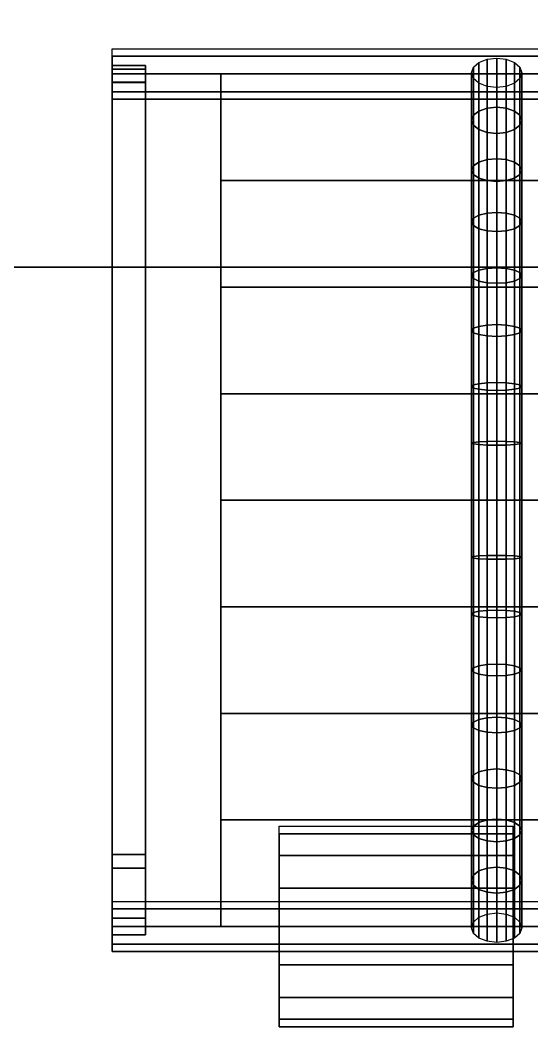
# Model space of a CAD drawing. Extents: x -45 to 195, y -45 to 195.
# Drawn here: x 75 to 105.6, y -45.4 to 14.8 of the extents above; entities that cross this region are included whole.
import ezdxf

# ---------------------------------------------------------------- set-up
doc = ezdxf.new("R2010")
doc.units = 0
doc.header["$MEASUREMENT"] = 0
doc.layers.get('0').update_dxf_attribs({"linetype": 'CONTINUOUS'})

msp = doc.modelspace()

# ---------------------------------------------------------------- linework, layer by layer
at = {"extrusion": (1, 0, 0)}
for p, q in [((80.506, -39.94), (80.506, 12.06)), ((87.006, -39.44, 47.5), (87.006, 11.56, 47.5))]:
    msp.add_line(p, q, dxfattribs=at)
at = {"color": 7}
msp.add_line((150, 0, 72), (0, 0, 72), dxfattribs=at)
at = {"extrusion": (1, 0, 0)}
msp.add_circle((-39.44, 65.5, 104.491), 6, dxfattribs=at)
at = {"color": 7}
for points in [[(150, 150, 77), (0, 150, 77), (0, 0, 77), (150, 0, 77)], [(150, 150, 72), (0, 150, 72), (0, 0, 72), (150, 0, 72)]]:
    msp.add_3dface(points, dxfattribs=at)
for points in [[(102.12, 11.966, 45.843), (102.445, 12.252, 45.45), (102.445, 9.343, 43.506), (102.12, 9.089, 43.921)], [(102.445, 12.252, 45.45), (102.932, 12.444, 45.187), (102.932, 9.513, 43.229), (102.445, 9.343, 43.506)], [(102.932, 12.444, 45.187), (103.506, 12.511, 45.094), (103.506, 9.573, 43.131), (102.932, 9.513, 43.229)], [(103.506, 12.511, 45.094), (104.08, 12.444, 45.187), (104.08, 9.513, 43.229), (103.506, 9.573, 43.131)], [(104.08, 12.444, 45.187), (104.566, 12.252, 45.45), (104.566, 9.343, 43.506), (104.08, 9.513, 43.229)], [(104.566, 12.252, 45.45), (104.892, 11.966, 45.843), (104.892, 9.089, 43.921), (104.566, 9.343, 43.506)], [(102.006, 11.629, 46.308), (102.12, 11.966, 45.843), (102.12, 9.089, 43.921), (102.006, 8.789, 44.41)], [(102.12, 11.292, 46.772), (102.006, 11.629, 46.308), (102.006, 8.789, 44.41), (102.12, 8.489, 44.9)], [(104.892, 11.966, 45.843), (105.006, 11.629, 46.308), (105.006, 8.789, 44.41), (104.892, 9.089, 43.921)], [(105.006, 11.629, 46.308), (104.892, 11.292, 46.772), (104.892, 8.489, 44.9), (105.006, 8.789, 44.41)], [(102.445, 11.006, 47.166), (102.12, 11.292, 46.772), (102.12, 8.489, 44.9), (102.445, 8.235, 45.315)], [(102.932, 10.814, 47.429), (102.445, 11.006, 47.166), (102.445, 8.235, 45.315), (102.932, 8.065, 45.592)], [(104.566, 11.006, 47.166), (104.08, 10.814, 47.429), (104.08, 8.065, 45.592), (104.566, 8.235, 45.315)], [(104.892, 11.292, 46.772), (104.566, 11.006, 47.166), (104.566, 8.235, 45.315), (104.892, 8.489, 44.9)], [(103.506, 10.747, 47.521), (102.932, 10.814, 47.429), (102.932, 8.065, 45.592), (103.506, 8.005, 45.689)], [(104.08, 10.814, 47.429), (103.506, 10.747, 47.521), (103.506, 8.005, 45.689), (104.08, 8.065, 45.592)], [(102.006, 8.789, 44.41), (102.12, 9.089, 43.921), (102.12, 6.07, 42.23), (102.006, 5.809, 42.741)], [(102.12, 9.089, 43.921), (102.445, 9.343, 43.506), (102.445, 6.29, 41.796), (102.12, 6.07, 42.23)], [(102.445, 9.343, 43.506), (102.932, 9.513, 43.229), (102.932, 6.438, 41.506), (102.445, 6.29, 41.796)], [(102.932, 9.513, 43.229), (103.506, 9.573, 43.131), (103.506, 6.49, 41.405), (102.932, 6.438, 41.506)], [(103.506, 9.573, 43.131), (104.08, 9.513, 43.229), (104.08, 6.438, 41.506), (103.506, 6.49, 41.405)], [(104.08, 9.513, 43.229), (104.566, 9.343, 43.506), (104.566, 6.29, 41.796), (104.08, 6.438, 41.506)], [(104.566, 9.343, 43.506), (104.892, 9.089, 43.921), (104.892, 6.07, 42.23), (104.566, 6.29, 41.796)], [(104.892, 9.089, 43.921), (105.006, 8.789, 44.41), (105.006, 5.809, 42.741), (104.892, 6.07, 42.23)], [(102.12, 8.489, 44.9), (102.006, 8.789, 44.41), (102.006, 5.809, 42.741), (102.12, 5.548, 43.253)], [(102.445, 8.235, 45.315), (102.12, 8.489, 44.9), (102.12, 5.548, 43.253), (102.445, 5.327, 43.686)], [(104.892, 8.489, 44.9), (104.566, 8.235, 45.315), (104.566, 5.327, 43.686), (104.892, 5.548, 43.253)], [(105.006, 8.789, 44.41), (104.892, 8.489, 44.9), (104.892, 5.548, 43.253), (105.006, 5.809, 42.741)], [(102.932, 8.065, 45.592), (102.445, 8.235, 45.315), (102.445, 5.327, 43.686), (102.932, 5.18, 43.976)], [(103.506, 8.005, 45.689), (102.932, 8.065, 45.592), (102.932, 5.18, 43.976), (103.506, 5.128, 44.078)], [(104.08, 8.065, 45.592), (103.506, 8.005, 45.689), (103.506, 5.128, 44.078), (104.08, 5.18, 43.976)], [(104.566, 8.235, 45.315), (104.08, 8.065, 45.592), (104.08, 5.18, 43.976), (104.566, 5.327, 43.686)], [(102.006, 5.809, 42.741), (102.12, 6.07, 42.23), (102.12, 2.927, 40.781), (102.006, 2.707, 41.311)], [(102.12, 6.07, 42.23), (102.445, 6.29, 41.796), (102.445, 3.113, 40.331), (102.12, 2.927, 40.781)], [(102.445, 6.29, 41.796), (102.932, 6.438, 41.506), (102.932, 3.237, 40.031), (102.445, 3.113, 40.331)], [(102.932, 6.438, 41.506), (103.506, 6.49, 41.405), (103.506, 3.281, 39.925), (102.932, 3.237, 40.031)], [(103.506, 6.49, 41.405), (104.08, 6.438, 41.506), (104.08, 3.237, 40.031), (103.506, 3.281, 39.925)], [(104.08, 6.438, 41.506), (104.566, 6.29, 41.796), (104.566, 3.113, 40.331), (104.08, 3.237, 40.031)], [(104.566, 6.29, 41.796), (104.892, 6.07, 42.23), (104.892, 2.927, 40.781), (104.566, 3.113, 40.331)], [(104.892, 6.07, 42.23), (105.006, 5.809, 42.741), (105.006, 2.707, 41.311), (104.892, 2.927, 40.781)], [(102.12, 5.548, 43.253), (102.006, 5.809, 42.741), (102.006, 2.707, 41.311), (102.12, 2.487, 41.842)], [(102.445, 5.327, 43.686), (102.12, 5.548, 43.253), (102.12, 2.487, 41.842), (102.445, 2.301, 42.291)], [(104.892, 5.548, 43.253), (104.566, 5.327, 43.686), (104.566, 2.301, 42.291), (104.892, 2.487, 41.842)], [(105.006, 5.809, 42.741), (104.892, 5.548, 43.253), (104.892, 2.487, 41.842), (105.006, 2.707, 41.311)], [(102.932, 5.18, 43.976), (102.445, 5.327, 43.686), (102.445, 2.301, 42.291), (102.932, 2.177, 42.592)], [(103.506, 5.128, 44.078), (102.932, 5.18, 43.976), (102.932, 2.177, 42.592), (103.506, 2.133, 42.697)], [(104.08, 5.18, 43.976), (103.506, 5.128, 44.078), (103.506, 2.133, 42.697), (104.08, 2.177, 42.592)], [(104.566, 5.327, 43.686), (104.08, 5.18, 43.976), (104.08, 2.177, 42.592), (104.566, 2.301, 42.291)], [(102.12, 2.927, 40.781), (102.445, 3.113, 40.331), (102.445, -0.17, 39.12), (102.12, -0.32, 39.583)], [(102.445, 3.113, 40.331), (102.932, 3.237, 40.031), (102.932, -0.069, 38.811), (102.445, -0.17, 39.12)], [(102.932, 3.237, 40.031), (103.506, 3.281, 39.925), (103.506, -0.034, 38.702), (102.932, -0.069, 38.811)], [(103.506, 3.281, 39.925), (104.08, 3.237, 40.031), (104.08, -0.069, 38.811), (103.506, -0.034, 38.702)], [(104.08, 3.237, 40.031), (104.566, 3.113, 40.331), (104.566, -0.17, 39.12), (104.08, -0.069, 38.811)], [(104.566, 3.113, 40.331), (104.892, 2.927, 40.781), (104.892, -0.32, 39.583), (104.566, -0.17, 39.12)], [(102.006, 2.707, 41.311), (102.12, 2.927, 40.781), (102.12, -0.32, 39.583), (102.006, -0.497, 40.129)], [(102.12, 2.487, 41.842), (102.006, 2.707, 41.311), (102.006, -0.497, 40.129), (102.12, -0.675, 40.675)], [(102.445, 2.301, 42.291), (102.12, 2.487, 41.842), (102.12, -0.675, 40.675), (102.445, -0.825, 41.138)], [(104.892, 2.487, 41.842), (104.566, 2.301, 42.291), (104.566, -0.825, 41.138), (104.892, -0.675, 40.675)], [(104.892, 2.927, 40.781), (105.006, 2.707, 41.311), (105.006, -0.497, 40.129), (104.892, -0.32, 39.583)], [(105.006, 2.707, 41.311), (104.892, 2.487, 41.842), (104.892, -0.675, 40.675), (105.006, -0.497, 40.129)], [(102.932, 2.177, 42.592), (102.445, 2.301, 42.291), (102.445, -0.825, 41.138), (102.932, -0.926, 41.447)], [(103.506, 2.133, 42.697), (102.932, 2.177, 42.592), (102.932, -0.926, 41.447), (103.506, -0.961, 41.556)], [(104.08, 2.177, 42.592), (103.506, 2.133, 42.697), (103.506, -0.961, 41.556), (104.08, -0.926, 41.447)], [(104.566, 2.301, 42.291), (104.08, 2.177, 42.592), (104.08, -0.926, 41.447), (104.566, -0.825, 41.138)], [(102.006, -0.497, 40.129), (102.12, -0.32, 39.583), (102.12, -3.651, 38.644), (102.006, -3.785, 39.202)], [(102.12, -0.675, 40.675), (102.006, -0.497, 40.129), (102.006, -3.785, 39.202), (102.12, -3.919, 39.76)], [(102.12, -0.32, 39.583), (102.445, -0.17, 39.12), (102.445, -3.537, 38.171), (102.12, -3.651, 38.644)], [(102.445, -0.17, 39.12), (102.932, -0.069, 38.811), (102.932, -3.461, 37.854), (102.445, -3.537, 38.171)], [(102.932, -0.069, 38.811), (103.506, -0.034, 38.702), (103.506, -3.435, 37.743), (102.932, -3.461, 37.854)], [(103.506, -0.034, 38.702), (104.08, -0.069, 38.811), (104.08, -3.461, 37.854), (103.506, -3.435, 37.743)], [(104.08, -0.069, 38.811), (104.566, -0.17, 39.12), (104.566, -3.537, 38.171), (104.08, -3.461, 37.854)], [(104.566, -0.17, 39.12), (104.892, -0.32, 39.583), (104.892, -3.651, 38.644), (104.566, -3.537, 38.171)], [(104.892, -0.32, 39.583), (105.006, -0.497, 40.129), (105.006, -3.785, 39.202), (104.892, -3.651, 38.644)], [(105.006, -0.497, 40.129), (104.892, -0.675, 40.675), (104.892, -3.919, 39.76), (105.006, -3.785, 39.202)], [(102.445, -0.825, 41.138), (102.12, -0.675, 40.675), (102.12, -3.919, 39.76), (102.445, -4.032, 40.233)], [(102.932, -0.926, 41.447), (102.445, -0.825, 41.138), (102.445, -4.032, 40.233), (102.932, -4.108, 40.549)], [(103.506, -0.961, 41.556), (102.932, -0.926, 41.447), (102.932, -4.108, 40.549), (103.506, -4.135, 40.66)], [(104.08, -0.926, 41.447), (103.506, -0.961, 41.556), (103.506, -4.135, 40.66), (104.08, -4.108, 40.549)], [(104.566, -0.825, 41.138), (104.08, -0.926, 41.447), (104.08, -4.108, 40.549), (104.566, -4.032, 40.233)], [(104.892, -0.675, 40.675), (104.566, -0.825, 41.138), (104.566, -4.032, 40.233), (104.892, -3.919, 39.76)], [(102.12, -3.651, 38.644), (102.445, -3.537, 38.171), (102.445, -6.969, 37.488), (102.12, -7.045, 37.969)], [(102.445, -3.537, 38.171), (102.932, -3.461, 37.854), (102.932, -6.918, 37.167), (102.445, -6.969, 37.488)], [(102.932, -3.461, 37.854), (103.506, -3.435, 37.743), (103.506, -6.9, 37.054), (102.932, -6.918, 37.167)], [(103.506, -3.435, 37.743), (104.08, -3.461, 37.854), (104.08, -6.918, 37.167), (103.506, -6.9, 37.054)], [(104.08, -3.461, 37.854), (104.566, -3.537, 38.171), (104.566, -6.969, 37.488), (104.08, -6.918, 37.167)], [(104.566, -3.537, 38.171), (104.892, -3.651, 38.644), (104.892, -7.045, 37.969), (104.566, -6.969, 37.488)], [(102.006, -3.785, 39.202), (102.12, -3.651, 38.644), (102.12, -7.045, 37.969), (102.006, -7.135, 38.536)], [(102.12, -3.919, 39.76), (102.006, -3.785, 39.202), (102.006, -7.135, 38.536), (102.12, -7.225, 39.103)], [(102.445, -4.032, 40.233), (102.12, -3.919, 39.76), (102.12, -7.225, 39.103), (102.445, -7.301, 39.583)], [(102.932, -4.108, 40.549), (102.445, -4.032, 40.233), (102.445, -7.301, 39.583), (102.932, -7.352, 39.904)], [(103.506, -4.135, 40.66), (102.932, -4.108, 40.549), (102.932, -7.352, 39.904), (103.506, -7.369, 40.017)], [(104.08, -4.108, 40.549), (103.506, -4.135, 40.66), (103.506, -7.369, 40.017), (104.08, -7.352, 39.904)], [(104.566, -4.032, 40.233), (104.08, -4.108, 40.549), (104.08, -7.352, 39.904), (104.566, -7.301, 39.583)], [(104.892, -3.919, 39.76), (104.566, -4.032, 40.233), (104.566, -7.301, 39.583), (104.892, -7.225, 39.103)], [(104.892, -3.651, 38.644), (105.006, -3.785, 39.202), (105.006, -7.135, 38.536), (104.892, -7.045, 37.969)], [(105.006, -3.785, 39.202), (104.892, -3.919, 39.76), (104.892, -7.225, 39.103), (105.006, -7.135, 38.536)], [(102.006, -7.135, 38.536), (102.12, -7.045, 37.969), (102.12, -10.482, 37.562), (102.006, -10.527, 38.134)], [(102.12, -7.225, 39.103), (102.006, -7.135, 38.536), (102.006, -10.527, 38.134), (102.12, -10.572, 38.706)], [(102.12, -7.045, 37.969), (102.445, -6.969, 37.488), (102.445, -10.443, 37.077), (102.12, -10.482, 37.562)], [(102.445, -7.301, 39.583), (102.12, -7.225, 39.103), (102.12, -10.572, 38.706), (102.445, -10.61, 39.191)], [(102.445, -6.969, 37.488), (102.932, -6.918, 37.167), (102.932, -10.418, 36.753), (102.445, -10.443, 37.077)], [(102.932, -6.918, 37.167), (103.506, -6.9, 37.054), (103.506, -10.409, 36.639), (102.932, -10.418, 36.753)], [(103.506, -6.9, 37.054), (104.08, -6.918, 37.167), (104.08, -10.418, 36.753), (103.506, -10.409, 36.639)], [(104.08, -6.918, 37.167), (104.566, -6.969, 37.488), (104.566, -10.443, 37.077), (104.08, -10.418, 36.753)], [(104.566, -6.969, 37.488), (104.892, -7.045, 37.969), (104.892, -10.482, 37.562), (104.566, -10.443, 37.077)], [(104.892, -7.225, 39.103), (104.566, -7.301, 39.583), (104.566, -10.61, 39.191), (104.892, -10.572, 38.706)], [(104.892, -7.045, 37.969), (105.006, -7.135, 38.536), (105.006, -10.527, 38.134), (104.892, -10.482, 37.562)], [(105.006, -7.135, 38.536), (104.892, -7.225, 39.103), (104.892, -10.572, 38.706), (105.006, -10.527, 38.134)], [(102.932, -7.352, 39.904), (102.445, -7.301, 39.583), (102.445, -10.61, 39.191), (102.932, -10.635, 39.516)], [(103.506, -7.369, 40.017), (102.932, -7.352, 39.904), (102.932, -10.635, 39.516), (103.506, -10.644, 39.629)], [(104.08, -7.352, 39.904), (103.506, -7.369, 40.017), (103.506, -10.644, 39.629), (104.08, -10.635, 39.516)], [(104.566, -7.301, 39.583), (104.08, -7.352, 39.904), (104.08, -10.635, 39.516), (104.566, -10.61, 39.191)], [(102.006, -10.527, 38.134), (102.12, -10.482, 37.562), (102.12, -13.94, 37.426), (102.006, -13.94, 38)], [(102.12, -10.572, 38.706), (102.006, -10.527, 38.134), (102.006, -13.94, 38), (102.12, -13.94, 38.574)], [(102.12, -10.482, 37.562), (102.445, -10.443, 37.077), (102.445, -13.94, 36.939), (102.12, -13.94, 37.426)], [(102.445, -10.61, 39.191), (102.12, -10.572, 38.706), (102.12, -13.94, 38.574), (102.445, -13.94, 39.061)], [(102.445, -10.443, 37.077), (102.932, -10.418, 36.753), (102.932, -13.94, 36.614), (102.445, -13.94, 36.939)], [(102.932, -10.635, 39.516), (102.445, -10.61, 39.191), (102.445, -13.94, 39.061), (102.932, -13.94, 39.386)], [(102.932, -10.418, 36.753), (103.506, -10.409, 36.639), (103.506, -13.94, 36.5), (102.932, -13.94, 36.614)], [(103.506, -10.644, 39.629), (102.932, -10.635, 39.516), (102.932, -13.94, 39.386), (103.506, -13.94, 39.5)], [(103.506, -10.409, 36.639), (104.08, -10.418, 36.753), (104.08, -13.94, 36.614), (103.506, -13.94, 36.5)], [(104.08, -10.635, 39.516), (103.506, -10.644, 39.629), (103.506, -13.94, 39.5), (104.08, -13.94, 39.386)], [(104.08, -10.418, 36.753), (104.566, -10.443, 37.077), (104.566, -13.94, 36.939), (104.08, -13.94, 36.614)], [(104.566, -10.61, 39.191), (104.08, -10.635, 39.516), (104.08, -13.94, 39.386), (104.566, -13.94, 39.061)], [(104.566, -10.443, 37.077), (104.892, -10.482, 37.562), (104.892, -13.94, 37.426), (104.566, -13.94, 36.939)], [(104.892, -10.572, 38.706), (104.566, -10.61, 39.191), (104.566, -13.94, 39.061), (104.892, -13.94, 38.574)], [(104.892, -10.482, 37.562), (105.006, -10.527, 38.134), (105.006, -13.94, 38), (104.892, -13.94, 37.426)], [(105.006, -10.527, 38.134), (104.892, -10.572, 38.706), (104.892, -13.94, 38.574), (105.006, -13.94, 38)], [(102.006, -13.94, 38), (102.12, -13.94, 37.426), (102.12, -17.398, 37.562), (102.006, -17.353, 38.134)], [(102.12, -13.94, 38.574), (102.006, -13.94, 38), (102.006, -17.353, 38.134), (102.12, -17.308, 38.706)], [(102.12, -13.94, 37.426), (102.445, -13.94, 36.939), (102.445, -17.436, 37.077), (102.12, -17.398, 37.562)], [(102.445, -13.94, 39.061), (102.12, -13.94, 38.574), (102.12, -17.308, 38.706), (102.445, -17.269, 39.191)], [(102.445, -13.94, 36.939), (102.932, -13.94, 36.614), (102.932, -17.461, 36.753), (102.445, -17.436, 37.077)], [(102.932, -13.94, 39.386), (102.445, -13.94, 39.061), (102.445, -17.269, 39.191), (102.932, -17.244, 39.516)], [(102.932, -13.94, 36.614), (103.506, -13.94, 36.5), (103.506, -17.47, 36.639), (102.932, -17.461, 36.753)], [(103.506, -13.94, 39.5), (102.932, -13.94, 39.386), (102.932, -17.244, 39.516), (103.506, -17.235, 39.629)], [(104.08, -13.94, 39.386), (103.506, -13.94, 39.5), (103.506, -17.235, 39.629), (104.08, -17.244, 39.516)], [(103.506, -13.94, 36.5), (104.08, -13.94, 36.614), (104.08, -17.461, 36.753), (103.506, -17.47, 36.639)], [(104.566, -13.94, 39.061), (104.08, -13.94, 39.386), (104.08, -17.244, 39.516), (104.566, -17.269, 39.191)], [(104.08, -13.94, 36.614), (104.566, -13.94, 36.939), (104.566, -17.436, 37.077), (104.08, -17.461, 36.753)], [(104.892, -13.94, 38.574), (104.566, -13.94, 39.061), (104.566, -17.269, 39.191), (104.892, -17.308, 38.706)], [(104.566, -13.94, 36.939), (104.892, -13.94, 37.426), (104.892, -17.398, 37.562), (104.566, -17.436, 37.077)], [(105.006, -13.94, 38), (104.892, -13.94, 38.574), (104.892, -17.308, 38.706), (105.006, -17.353, 38.134)], [(104.892, -13.94, 37.426), (105.006, -13.94, 38), (105.006, -17.353, 38.134), (104.892, -17.398, 37.562)], [(102.12, -17.308, 38.706), (102.006, -17.353, 38.134), (102.006, -20.745, 38.536), (102.12, -20.655, 39.103)], [(102.006, -17.353, 38.134), (102.12, -17.398, 37.562), (102.12, -20.834, 37.969), (102.006, -20.745, 38.536)], [(102.445, -17.269, 39.191), (102.12, -17.308, 38.706), (102.12, -20.655, 39.103), (102.445, -20.579, 39.583)], [(102.12, -17.398, 37.562), (102.445, -17.436, 37.077), (102.445, -20.91, 37.488), (102.12, -20.834, 37.969)], [(102.932, -17.244, 39.516), (102.445, -17.269, 39.191), (102.445, -20.579, 39.583), (102.932, -20.528, 39.904)], [(102.445, -17.436, 37.077), (102.932, -17.461, 36.753), (102.932, -20.961, 37.167), (102.445, -20.91, 37.488)], [(103.506, -17.235, 39.629), (102.932, -17.244, 39.516), (102.932, -20.528, 39.904), (103.506, -20.51, 40.017)], [(102.932, -17.461, 36.753), (103.506, -17.47, 36.639), (103.506, -20.979, 37.054), (102.932, -20.961, 37.167)], [(104.08, -17.244, 39.516), (103.506, -17.235, 39.629), (103.506, -20.51, 40.017), (104.08, -20.528, 39.904)], [(103.506, -17.47, 36.639), (104.08, -17.461, 36.753), (104.08, -20.961, 37.167), (103.506, -20.979, 37.054)], [(104.566, -17.269, 39.191), (104.08, -17.244, 39.516), (104.08, -20.528, 39.904), (104.566, -20.579, 39.583)], [(104.08, -17.461, 36.753), (104.566, -17.436, 37.077), (104.566, -20.91, 37.488), (104.08, -20.961, 37.167)], [(104.892, -17.308, 38.706), (104.566, -17.269, 39.191), (104.566, -20.579, 39.583), (104.892, -20.655, 39.103)], [(104.566, -17.436, 37.077), (104.892, -17.398, 37.562), (104.892, -20.834, 37.969), (104.566, -20.91, 37.488)], [(105.006, -17.353, 38.134), (104.892, -17.308, 38.706), (104.892, -20.655, 39.103), (105.006, -20.745, 38.536)], [(104.892, -17.398, 37.562), (105.006, -17.353, 38.134), (105.006, -20.745, 38.536), (104.892, -20.834, 37.969)], [(102.12, -20.655, 39.103), (102.006, -20.745, 38.536), (102.006, -24.095, 39.202), (102.12, -23.961, 39.76)], [(102.006, -20.745, 38.536), (102.12, -20.834, 37.969), (102.12, -24.229, 38.644), (102.006, -24.095, 39.202)], [(102.445, -20.579, 39.583), (102.12, -20.655, 39.103), (102.12, -23.961, 39.76), (102.445, -23.847, 40.233)], [(102.12, -20.834, 37.969), (102.445, -20.91, 37.488), (102.445, -24.342, 38.171), (102.12, -24.229, 38.644)], [(102.932, -20.528, 39.904), (102.445, -20.579, 39.583), (102.445, -23.847, 40.233), (102.932, -23.771, 40.549)], [(102.445, -20.91, 37.488), (102.932, -20.961, 37.167), (102.932, -24.418, 37.854), (102.445, -24.342, 38.171)], [(103.506, -20.51, 40.017), (102.932, -20.528, 39.904), (102.932, -23.771, 40.549), (103.506, -23.744, 40.66)], [(102.932, -20.961, 37.167), (103.506, -20.979, 37.054), (103.506, -24.445, 37.743), (102.932, -24.418, 37.854)], [(104.08, -20.528, 39.904), (103.506, -20.51, 40.017), (103.506, -23.744, 40.66), (104.08, -23.771, 40.549)], [(103.506, -20.979, 37.054), (104.08, -20.961, 37.167), (104.08, -24.418, 37.854), (103.506, -24.445, 37.743)], [(104.566, -20.579, 39.583), (104.08, -20.528, 39.904), (104.08, -23.771, 40.549), (104.566, -23.847, 40.233)], [(104.08, -20.961, 37.167), (104.566, -20.91, 37.488), (104.566, -24.342, 38.171), (104.08, -24.418, 37.854)], [(104.892, -20.655, 39.103), (104.566, -20.579, 39.583), (104.566, -23.847, 40.233), (104.892, -23.961, 39.76)], [(104.566, -20.91, 37.488), (104.892, -20.834, 37.969), (104.892, -24.229, 38.644), (104.566, -24.342, 38.171)], [(105.006, -20.745, 38.536), (104.892, -20.655, 39.103), (104.892, -23.961, 39.76), (105.006, -24.095, 39.202)], [(104.892, -20.834, 37.969), (105.006, -20.745, 38.536), (105.006, -24.095, 39.202), (104.892, -24.229, 38.644)], [(102.12, -23.961, 39.76), (102.006, -24.095, 39.202), (102.006, -27.382, 40.129), (102.12, -27.205, 40.675)], [(102.445, -23.847, 40.233), (102.12, -23.961, 39.76), (102.12, -27.205, 40.675), (102.445, -27.054, 41.138)], [(102.932, -23.771, 40.549), (102.445, -23.847, 40.233), (102.445, -27.054, 41.138), (102.932, -26.954, 41.447)], [(103.506, -23.744, 40.66), (102.932, -23.771, 40.549), (102.932, -26.954, 41.447), (103.506, -26.918, 41.556)], [(104.08, -23.771, 40.549), (103.506, -23.744, 40.66), (103.506, -26.918, 41.556), (104.08, -26.954, 41.447)], [(104.566, -23.847, 40.233), (104.08, -23.771, 40.549), (104.08, -26.954, 41.447), (104.566, -27.054, 41.138)], [(104.892, -23.961, 39.76), (104.566, -23.847, 40.233), (104.566, -27.054, 41.138), (104.892, -27.205, 40.675)], [(105.006, -24.095, 39.202), (104.892, -23.961, 39.76), (104.892, -27.205, 40.675), (105.006, -27.382, 40.129)], [(102.006, -24.095, 39.202), (102.12, -24.229, 38.644), (102.12, -27.559, 39.583), (102.006, -27.382, 40.129)], [(102.12, -24.229, 38.644), (102.445, -24.342, 38.171), (102.445, -27.71, 39.12), (102.12, -27.559, 39.583)], [(102.445, -24.342, 38.171), (102.932, -24.418, 37.854), (102.932, -27.81, 38.811), (102.445, -27.71, 39.12)], [(102.932, -24.418, 37.854), (103.506, -24.445, 37.743), (103.506, -27.845, 38.702), (102.932, -27.81, 38.811)], [(103.506, -24.445, 37.743), (104.08, -24.418, 37.854), (104.08, -27.81, 38.811), (103.506, -27.845, 38.702)], [(104.08, -24.418, 37.854), (104.566, -24.342, 38.171), (104.566, -27.71, 39.12), (104.08, -27.81, 38.811)], [(104.566, -24.342, 38.171), (104.892, -24.229, 38.644), (104.892, -27.559, 39.583), (104.566, -27.71, 39.12)], [(104.892, -24.229, 38.644), (105.006, -24.095, 39.202), (105.006, -27.382, 40.129), (104.892, -27.559, 39.583)], [(102.445, -27.054, 41.138), (102.12, -27.205, 40.675), (102.12, -30.367, 41.842), (102.445, -30.18, 42.291)], [(102.932, -26.954, 41.447), (102.445, -27.054, 41.138), (102.445, -30.18, 42.291), (102.932, -30.056, 42.592)], [(103.506, -26.918, 41.556), (102.932, -26.954, 41.447), (102.932, -30.056, 42.592), (103.506, -30.012, 42.697)], [(104.08, -26.954, 41.447), (103.506, -26.918, 41.556), (103.506, -30.012, 42.697), (104.08, -30.056, 42.592)], [(104.566, -27.054, 41.138), (104.08, -26.954, 41.447), (104.08, -30.056, 42.592), (104.566, -30.18, 42.291)], [(104.892, -27.205, 40.675), (104.566, -27.054, 41.138), (104.566, -30.18, 42.291), (104.892, -30.367, 41.842)], [(102.12, -27.205, 40.675), (102.006, -27.382, 40.129), (102.006, -30.586, 41.311), (102.12, -30.367, 41.842)], [(102.006, -27.382, 40.129), (102.12, -27.559, 39.583), (102.12, -30.806, 40.781), (102.006, -30.586, 41.311)], [(102.12, -27.559, 39.583), (102.445, -27.71, 39.12), (102.445, -30.992, 40.331), (102.12, -30.806, 40.781)], [(104.566, -27.71, 39.12), (104.892, -27.559, 39.583), (104.892, -30.806, 40.781), (104.566, -30.992, 40.331)], [(105.006, -27.382, 40.129), (104.892, -27.205, 40.675), (104.892, -30.367, 41.842), (105.006, -30.586, 41.311)], [(104.892, -27.559, 39.583), (105.006, -27.382, 40.129), (105.006, -30.586, 41.311), (104.892, -30.806, 40.781)], [(102.445, -27.71, 39.12), (102.932, -27.81, 38.811), (102.932, -31.117, 40.031), (102.445, -30.992, 40.331)], [(102.932, -27.81, 38.811), (103.506, -27.845, 38.702), (103.506, -31.16, 39.925), (102.932, -31.117, 40.031)], [(103.506, -27.845, 38.702), (104.08, -27.81, 38.811), (104.08, -31.117, 40.031), (103.506, -31.16, 39.925)], [(104.08, -27.81, 38.811), (104.566, -27.71, 39.12), (104.566, -30.992, 40.331), (104.08, -31.117, 40.031)], [(102.932, -30.056, 42.592), (102.445, -30.18, 42.291), (102.445, -33.207, 43.686), (102.932, -33.059, 43.976)], [(103.506, -30.012, 42.697), (102.932, -30.056, 42.592), (102.932, -33.059, 43.976), (103.506, -33.007, 44.078)], [(104.08, -30.056, 42.592), (103.506, -30.012, 42.697), (103.506, -33.007, 44.078), (104.08, -33.059, 43.976)], [(104.566, -30.18, 42.291), (104.08, -30.056, 42.592), (104.08, -33.059, 43.976), (104.566, -33.207, 43.686)], [(102.12, -30.367, 41.842), (102.006, -30.586, 41.311), (102.006, -33.688, 42.741), (102.12, -33.428, 43.253)], [(102.006, -30.586, 41.311), (102.12, -30.806, 40.781), (102.12, -33.949, 42.23), (102.006, -33.688, 42.741)], [(102.445, -30.18, 42.291), (102.12, -30.367, 41.842), (102.12, -33.428, 43.253), (102.445, -33.207, 43.686)], [(104.892, -30.367, 41.842), (104.566, -30.18, 42.291), (104.566, -33.207, 43.686), (104.892, -33.428, 43.253)], [(105.006, -30.586, 41.311), (104.892, -30.367, 41.842), (104.892, -33.428, 43.253), (105.006, -33.688, 42.741)], [(104.892, -30.806, 40.781), (105.006, -30.586, 41.311), (105.006, -33.688, 42.741), (104.892, -33.949, 42.23)], [(102.12, -30.806, 40.781), (102.445, -30.992, 40.331), (102.445, -34.17, 41.796), (102.12, -33.949, 42.23)], [(102.445, -30.992, 40.331), (102.932, -31.117, 40.031), (102.932, -34.317, 41.506), (102.445, -34.17, 41.796)], [(102.932, -31.117, 40.031), (103.506, -31.16, 39.925), (103.506, -34.369, 41.405), (102.932, -34.317, 41.506)], [(103.506, -31.16, 39.925), (104.08, -31.117, 40.031), (104.08, -34.317, 41.506), (103.506, -34.369, 41.405)], [(104.08, -31.117, 40.031), (104.566, -30.992, 40.331), (104.566, -34.17, 41.796), (104.08, -34.317, 41.506)], [(104.566, -30.992, 40.331), (104.892, -30.806, 40.781), (104.892, -33.949, 42.23), (104.566, -34.17, 41.796)], [(102.932, -33.059, 43.976), (102.445, -33.207, 43.686), (102.445, -36.114, 45.315), (102.932, -35.944, 45.592)], [(103.506, -33.007, 44.078), (102.932, -33.059, 43.976), (102.932, -35.944, 45.592), (103.506, -35.885, 45.689)], [(104.08, -33.059, 43.976), (103.506, -33.007, 44.078), (103.506, -35.885, 45.689), (104.08, -35.944, 45.592)], [(104.566, -33.207, 43.686), (104.08, -33.059, 43.976), (104.08, -35.944, 45.592), (104.566, -36.114, 45.315)], [(102.12, -33.428, 43.253), (102.006, -33.688, 42.741), (102.006, -36.668, 44.41), (102.12, -36.368, 44.9)], [(102.006, -33.688, 42.741), (102.12, -33.949, 42.23), (102.12, -36.968, 43.921), (102.006, -36.668, 44.41)], [(102.445, -33.207, 43.686), (102.12, -33.428, 43.253), (102.12, -36.368, 44.9), (102.445, -36.114, 45.315)], [(104.892, -33.428, 43.253), (104.566, -33.207, 43.686), (104.566, -36.114, 45.315), (104.892, -36.368, 44.9)], [(105.006, -33.688, 42.741), (104.892, -33.428, 43.253), (104.892, -36.368, 44.9), (105.006, -36.668, 44.41)], [(104.892, -33.949, 42.23), (105.006, -33.688, 42.741), (105.006, -36.668, 44.41), (104.892, -36.968, 43.921)], [(102.12, -33.949, 42.23), (102.445, -34.17, 41.796), (102.445, -37.223, 43.506), (102.12, -36.968, 43.921)], [(102.445, -34.17, 41.796), (102.932, -34.317, 41.506), (102.932, -37.392, 43.229), (102.445, -37.223, 43.506)], [(102.932, -34.317, 41.506), (103.506, -34.369, 41.405), (103.506, -37.452, 43.131), (102.932, -37.392, 43.229)], [(103.506, -34.369, 41.405), (104.08, -34.317, 41.506), (104.08, -37.392, 43.229), (103.506, -37.452, 43.131)], [(104.08, -34.317, 41.506), (104.566, -34.17, 41.796), (104.566, -37.223, 43.506), (104.08, -37.392, 43.229)], [(104.566, -34.17, 41.796), (104.892, -33.949, 42.23), (104.892, -36.968, 43.921), (104.566, -37.223, 43.506)], [(102.445, -36.114, 45.315), (102.12, -36.368, 44.9), (102.12, -39.171, 46.772), (102.445, -38.885, 47.166)], [(102.932, -35.944, 45.592), (102.445, -36.114, 45.315), (102.445, -38.885, 47.166), (102.932, -38.694, 47.429)], [(103.506, -35.885, 45.689), (102.932, -35.944, 45.592), (102.932, -38.694, 47.429), (103.506, -38.627, 47.521)], [(104.08, -35.944, 45.592), (103.506, -35.885, 45.689), (103.506, -38.627, 47.521), (104.08, -38.694, 47.429)], [(104.566, -36.114, 45.315), (104.08, -35.944, 45.592), (104.08, -38.694, 47.429), (104.566, -38.885, 47.166)], [(104.892, -36.368, 44.9), (104.566, -36.114, 45.315), (104.566, -38.885, 47.166), (104.892, -39.171, 46.772)], [(102.12, -36.368, 44.9), (102.006, -36.668, 44.41), (102.006, -39.508, 46.308), (102.12, -39.171, 46.772)], [(102.006, -36.668, 44.41), (102.12, -36.968, 43.921), (102.12, -39.846, 45.843), (102.006, -39.508, 46.308)], [(105.006, -36.668, 44.41), (104.892, -36.368, 44.9), (104.892, -39.171, 46.772), (105.006, -39.508, 46.308)], [(104.892, -36.968, 43.921), (105.006, -36.668, 44.41), (105.006, -39.508, 46.308), (104.892, -39.846, 45.843)], [(102.12, -36.968, 43.921), (102.445, -37.223, 43.506), (102.445, -40.132, 45.45), (102.12, -39.846, 45.843)], [(102.445, -37.223, 43.506), (102.932, -37.392, 43.229), (102.932, -40.323, 45.187), (102.445, -40.132, 45.45)], [(104.08, -37.392, 43.229), (104.566, -37.223, 43.506), (104.566, -40.132, 45.45), (104.08, -40.323, 45.187)], [(104.566, -37.223, 43.506), (104.892, -36.968, 43.921), (104.892, -39.846, 45.843), (104.566, -40.132, 45.45)], [(102.932, -37.392, 43.229), (103.506, -37.452, 43.131), (103.506, -40.39, 45.094), (102.932, -40.323, 45.187)], [(103.506, -37.452, 43.131), (104.08, -37.392, 43.229), (104.08, -40.323, 45.187), (103.506, -40.39, 45.094)]]:
    msp.add_3dface(points)

# ---------------------------------------------------------------- meshes
mesh = msp.add_polymesh((2, 8), dxfattribs=dict(n_close=True))
for k, corner in enumerate([(132.506, 13.06, 46), (132.506, 12.621, 47.061), (132.506, 11.56, 47.5), (132.506, 10.5, 47.061), (132.506, 10.06, 46), (132.506, 10.5, 44.939), (132.506, 11.56, 44.5), (132.506, 12.621, 44.939), (80.506, 13.06, 46), (80.506, 12.621, 47.061), (80.506, 11.56, 47.5), (80.506, 10.5, 47.061), (80.506, 10.06, 46), (80.506, 10.5, 44.939), (80.506, 11.56, 44.5), (80.506, 12.621, 44.939)]):
    mesh.set_mesh_vertex(divmod(k, 8), corner)
mesh = msp.add_polymesh((6, 3))
for k, corner in enumerate([(82.506, 12.06, 65), (80.506, 12.06, 65), (80.506, 12.06, 65), (82.506, -39.94, 65), (80.506, -39.94, 65), (80.506, -39.94, 65), (82.506, -39.94, 66), (80.506, -39.94, 66), (80.506, -39.94, 65), (82.506, 12.06, 66), (80.506, 12.06, 66), (80.506, 12.06, 65), (82.506, 12.06, 66), (82.506, 12.06, 66), (82.506, 12.06, 65), (82.506, -39.94, 66), (82.506, -39.94, 66), (82.506, -39.94, 65)]):
    mesh.set_mesh_vertex(divmod(k, 3), corner)
mesh = msp.add_polymesh((6, 3))
for k, corner in enumerate([(82.506, 11.06), (80.506, 11.06), (80.506, 11.06), (82.506, 11.06, 66), (80.506, 11.06, 66), (80.506, 11.06, 66), (82.506, 12.06, 66), (80.506, 12.06, 66), (80.506, 11.06, 66), (82.506, 12.06), (80.506, 12.06), (80.506, 11.06), (82.506, 12.06), (82.506, 12.06), (82.506, 11.06), (82.506, 12.06, 66), (82.506, 12.06, 66), (82.506, 11.06, 66)]):
    mesh.set_mesh_vertex(divmod(k, 3), corner)
mesh = msp.add_polymesh((6, 3))
for k, corner in enumerate([(82.506, -39.94, 1), (80.506, -39.94, 1), (80.506, -39.94, 1), (82.506, 12.06, 1), (80.506, 12.06, 1), (80.506, 12.06, 1), (82.506, 12.06), (80.506, 12.06), (80.506, 12.06, 1), (82.506, -39.94), (80.506, -39.94), (80.506, -39.94, 1), (82.506, -39.94), (82.506, -39.94), (82.506, -39.94, 1), (82.506, 12.06), (82.506, 12.06), (82.506, 12.06, 1)]):
    mesh.set_mesh_vertex(divmod(k, 3), corner)
mesh = msp.add_polymesh((6, 3))
for k, corner in enumerate([(82.506, 11.044, -0.012), (80.506, 11.044, -0.012), (80.506, 11.044, -0.012), (82.506, -35.94, 65), (80.506, -35.94, 65), (80.506, -35.94, 65), (82.506, -35.129, 65.586), (80.506, -35.129, 65.586), (80.506, -35.94, 65), (82.506, 11.854, 0.574), (80.506, 11.854, 0.574), (80.506, 11.044, -0.012), (82.506, 11.854, 0.574), (82.506, 11.854, 0.574), (82.506, 11.044, -0.012), (82.506, -35.129, 65.586), (82.506, -35.129, 65.586), (82.506, -35.94, 65)]):
    mesh.set_mesh_vertex(divmod(k, 3), corner)
mesh = msp.add_polymesh((2, 9))
for k, corner in enumerate([(87.006, 11.56, 47.5), (87.006, 5.185, 47.5), (87.006, -1.19, 47.5), (87.006, -7.565, 47.5), (87.006, -13.94, 47.5), (87.006, -20.315, 47.5), (87.006, -26.69, 47.5), (87.006, -33.065, 47.5), (87.006, -39.44, 47.5), (126.006, 11.56, 47.5), (126.006, 5.185, 47.5), (126.006, -1.19, 47.5), (126.006, -7.565, 47.5), (126.006, -13.94, 47.5), (126.006, -20.315, 47.5), (126.006, -26.69, 47.5), (126.006, -33.065, 47.5), (126.006, -39.44, 47.5)]):
    mesh.set_mesh_vertex(divmod(k, 9), corner)
mesh = msp.add_polymesh((2, 16), dxfattribs=dict(n_close=True))
for k, corner in enumerate([(104.491, -33.44, 65.5), (104.491, -33.896, 67.796), (104.491, -35.197, 69.743), (104.491, -37.144, 71.043), (104.491, -39.44, 71.5), (104.491, -41.736, 71.043), (104.491, -43.682, 69.743), (104.491, -44.983, 67.796), (104.491, -45.44, 65.5), (104.491, -44.983, 63.204), (104.491, -43.682, 61.257), (104.491, -41.736, 59.957), (104.491, -39.44, 59.5), (104.491, -37.144, 59.957), (104.491, -35.197, 61.257), (104.491, -33.896, 63.204), (90.491, -33.44, 65.5), (90.491, -33.896, 67.796), (90.491, -35.197, 69.743), (90.491, -37.144, 71.043), (90.491, -39.44, 71.5), (90.491, -41.736, 71.043), (90.491, -43.682, 69.743), (90.491, -44.983, 67.796), (90.491, -45.44, 65.5), (90.491, -44.983, 63.204), (90.491, -43.682, 61.257), (90.491, -41.736, 59.957), (90.491, -39.44, 59.5), (90.491, -37.144, 59.957), (90.491, -35.197, 61.257), (90.491, -33.896, 63.204)]):
    mesh.set_mesh_vertex(divmod(k, 16), corner)
mesh = msp.add_polymesh((2, 8), dxfattribs=dict(n_close=True))
for k, corner in enumerate([(132.506, -37.94, 65.5), (132.506, -38.379, 66.561), (132.506, -39.44, 67), (132.506, -40.5, 66.561), (132.506, -40.94, 65.5), (132.506, -40.5, 64.439), (132.506, -39.44, 64), (132.506, -38.379, 64.439), (80.506, -37.94, 65.5), (80.506, -38.379, 66.561), (80.506, -39.44, 67), (80.506, -40.5, 66.561), (80.506, -40.94, 65.5), (80.506, -40.5, 64.439), (80.506, -39.44, 64), (80.506, -38.379, 64.439)]):
    mesh.set_mesh_vertex(divmod(k, 8), corner)
mesh = msp.add_polymesh((2, 8), dxfattribs=dict(n_close=True))
for k, corner in enumerate([(132.506, -37.94, 46), (132.506, -38.379, 47.061), (132.506, -39.44, 47.5), (132.506, -40.5, 47.061), (132.506, -40.94, 46), (132.506, -40.5, 44.939), (132.506, -39.44, 44.5), (132.506, -38.379, 44.939), (80.506, -37.94, 46), (80.506, -38.379, 47.061), (80.506, -39.44, 47.5), (80.506, -40.5, 47.061), (80.506, -40.94, 46), (80.506, -40.5, 44.939), (80.506, -39.44, 44.5), (80.506, -38.379, 44.939)]):
    mesh.set_mesh_vertex(divmod(k, 8), corner)
mesh = msp.add_polymesh((6, 3))
for k, corner in enumerate([(82.506, -38.94, 46), (80.506, -38.94, 46), (80.506, -38.94, 46), (82.506, -38.94), (80.506, -38.94), (80.506, -38.94), (82.506, -39.94), (80.506, -39.94), (80.506, -38.94), (82.506, -39.94, 46), (80.506, -39.94, 46), (80.506, -38.94, 46), (82.506, -39.94, 46), (82.506, -39.94, 46), (82.506, -38.94, 46), (82.506, -39.94), (82.506, -39.94), (82.506, -38.94)]):
    mesh.set_mesh_vertex(divmod(k, 3), corner)

doc.saveas('drawing.dxf')
